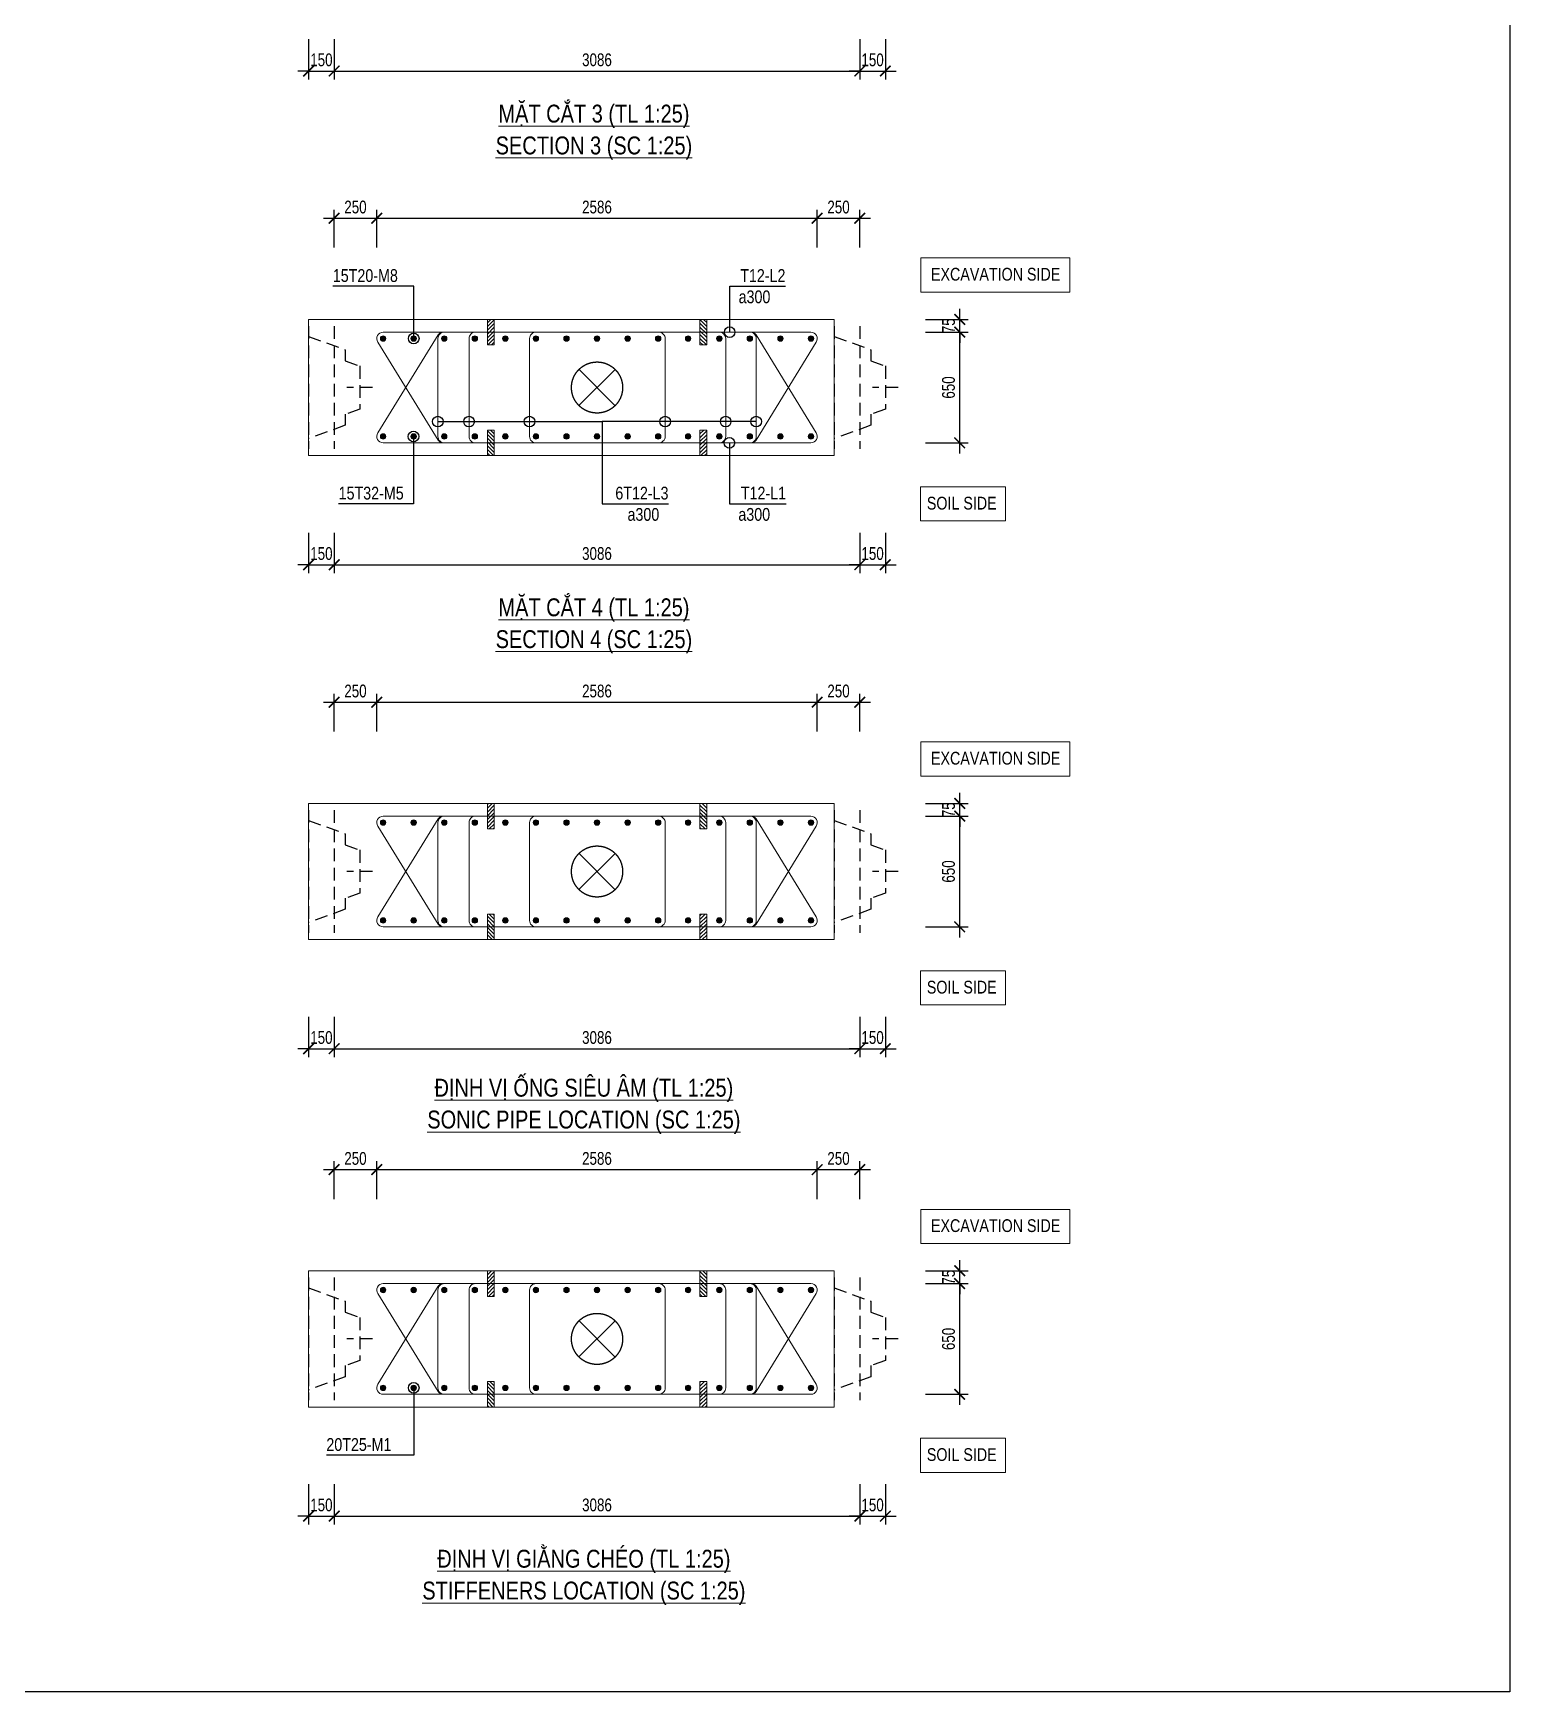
# Model space of a CAD drawing. Header units: millimetres. Extents: x 2746337 to 7547699, y -363432 to 15720.
# Drawn here: x 3215215 to 3249893, y -262419 to -223463 of the extents above; entities that cross this region are included whole.
import ezdxf
from ezdxf.enums import TextEntityAlignment as Align

# ---------------------------------------------------------------- set-up
doc = ezdxf.new("R2010")
doc.units = ezdxf.units.MM
doc.header["$LTSCALE"] = 1200
doc.header["$PDMODE"] = 3
doc.linetypes.add('CENTER', pattern=[2, 1.25, -0.25, 0.25, -0.25])
doc.linetypes.add('HIDDEN', pattern=[0.375, 0.25, -0.125])
for name, color, linetype, lineweight in [('5', 5, 'Continuous', 13), ('BOUND', 3, 'Continuous', 20), ('CWS', 8, 'HIDDEN', 9), ('ENOTE', 2, 'Continuous', 15), ('GRID', 74, 'CENTER', 15), ('K-THUOC', 1, 'Continuous', 18), ('LEADER', 8, 'Continuous', 9), ('MCT', 6, 'Continuous', 20), ('TEXTEN', 3, 'Continuous', 13), ('TEXTMA', 2, 'Continuous', 13), ('TEXTVN', 2, 'Continuous', 20), ('TIE', 4, 'Continuous', 13)]:
    doc.layers.add(name, color=color, linetype=linetype, lineweight=lineweight)
doc.layers.add('CDC.04.HIDDEN', color=8, linetype='HIDDEN')
doc.layers.add('MIE', color=5, linetype='HIDDEN')
doc.styles.add('DB_Arial', font='arial.ttf', dxfattribs={"width": 0.8})
doc.styles.add('SMTEXT', font='arial.ttf', dxfattribs={"width": 0.75})
doc.dimstyles.new('BSV25', dxfattribs={"dimtxt": 300, "dimasz": 250, "dimexe": 200, "dimexo": 0, "dimgap": 108, "dimtad": 1, "dimdec": 0, "dimlfac": 0.25, "dimdsep": 46, "dimtxsty": 'SMTEXT', "dimblk": 'ARCHTICK', "dimcen": 100, "dimdle": 250, "dimclrd": 256, "dimclre": 256, "dimclrt": 2, "dimadec": 0, "dimazin": 0, "dimtfac": 1, "dimtdec": 0, "dimtix": 1, "dimtmove": 2, "dimatfit": 3, "dimfxl": 800, "dimfxlon": 1, "dimtolj": 1, "dimtzin": 0, "dimarcsym": 0})

# ---------------------------------------------------------------- blocks, each defined once
blk = doc.blocks.new('_ArchTick')
at = {"color": 0, "linetype": 'ByBlock', "const_width": 0.15}
blk.add_lwpolyline([(-0.5, -0.5), (0.5, 0.5)], dxfattribs=at)
blk = doc.blocks.new('*D2204')
at = {"layer": 'Defpoints', "color": 0, "transparency": 16777216}
for p in [(3221684, -223602), (3222284, -223602), (3222284, -224352)]:
    blk.add_point(p, dxfattribs=at)
at = {"layer": 'K-THUOC', "lineweight": -2, "transparency": 16777216}
for p, q in [((3221684, -223602), (3221684, -224552)), ((3222284, -223602), (3222284, -224552)), ((3221684, -224352), (3221434, -224352)), ((3221684, -224352), (3222284, -224352)), ((3222284, -224352), (3222534, -224352))]:
    blk.add_line(p, q, dxfattribs=at)
at = {"layer": 'K-THUOC', "lineweight": -2, "transparency": 16777216, "xscale": 250, "yscale": 250, "zscale": 250}
blk.add_blockref('_ArchTick', (3221684, -224352), dxfattribs=at)
at = {"layer": 'K-THUOC', "lineweight": -2, "transparency": 16777216, "xscale": 250, "yscale": 250, "zscale": 250, "rotation": 180}
blk.add_blockref('_ArchTick', (3222284, -224352), dxfattribs=at)
at = {"layer": 'K-THUOC', "color": 2, "transparency": 16777216, "insert": (3221984, -224091), "char_height": 300, "attachment_point": 5, "style": 'SMTEXT'}
blk.add_mtext('\\A1;150', dxfattribs=at)
blk = doc.blocks.new('*D2205')
at = {"layer": 'Defpoints', "color": 0, "transparency": 16777216}
for p in [(3234628, -223602), (3235228, -223602), (3235228, -224352)]:
    blk.add_point(p, dxfattribs=at)
at = {"layer": 'K-THUOC', "lineweight": -2, "transparency": 16777216}
for p, q in [((3234628, -223602), (3234628, -224552)), ((3235228, -223602), (3235228, -224552)), ((3234628, -224352), (3234378, -224352)), ((3234628, -224352), (3235228, -224352)), ((3235228, -224352), (3235478, -224352))]:
    blk.add_line(p, q, dxfattribs=at)
at = {"layer": 'K-THUOC', "lineweight": -2, "transparency": 16777216, "xscale": 250, "yscale": 250, "zscale": 250}
blk.add_blockref('_ArchTick', (3234628, -224352), dxfattribs=at)
at = {"layer": 'K-THUOC', "lineweight": -2, "transparency": 16777216, "xscale": 250, "yscale": 250, "zscale": 250, "rotation": 180}
blk.add_blockref('_ArchTick', (3235228, -224352), dxfattribs=at)
at = {"layer": 'K-THUOC', "color": 2, "transparency": 16777216, "insert": (3234928, -224091), "char_height": 300, "attachment_point": 5, "style": 'SMTEXT'}
blk.add_mtext('\\A1;150', dxfattribs=at)
blk = doc.blocks.new('*D2208')
at = {"layer": 'Defpoints', "color": 0, "transparency": 16777216}
for p in [(3222284, -223602), (3234628, -223602), (3234628, -224352)]:
    blk.add_point(p, dxfattribs=at)
at = {"layer": 'K-THUOC', "lineweight": -2, "transparency": 16777216}
for p, q in [((3222284, -223602), (3222284, -224552)), ((3234628, -223602), (3234628, -224552)), ((3222034, -224352), (3234878, -224352))]:
    blk.add_line(p, q, dxfattribs=at)
at = {"layer": 'K-THUOC', "lineweight": -2, "transparency": 16777216, "xscale": 250, "yscale": 250, "zscale": 250, "rotation": 180}
blk.add_blockref('_ArchTick', (3222284, -224352), dxfattribs=at)
at = {"layer": 'K-THUOC', "lineweight": -2, "transparency": 16777216, "xscale": 250, "yscale": 250, "zscale": 250}
blk.add_blockref('_ArchTick', (3234628, -224352), dxfattribs=at)
at = {"layer": 'K-THUOC', "color": 2, "transparency": 16777216, "insert": (3228456, -224090), "char_height": 300, "attachment_point": 5, "style": 'SMTEXT'}
blk.add_mtext('\\A1;3086', dxfattribs=at)
blk = doc.blocks.new('cws800')
at = {"layer": 'CDC.04.HIDDEN'}
for p, q in [((-600, 1440), (-600, -1440)), ((0, 1440), (0, -1440))]:
    blk.add_line(p, q, dxfattribs=at)
for points in [[(0, 1200), (-860, 888), (-860, 627), (-1200, 507), (-1200, -507), (-860, -627), (-860, -888), (0, -1200)], [(-1500, 0), (-900, 0)]]:
    blk.add_lwpolyline(points, dxfattribs=at)
blk = doc.blocks.new('*D2210')
at = {"layer": 'Defpoints', "color": 0, "transparency": 16777216}
for p in [(3235866, -230485), (3236974, -230485), (3235866, -233085)]:
    blk.add_point(p, dxfattribs=at)
at = {"layer": 'K-THUOC', "lineweight": -2, "transparency": 16777216}
for p, q in [((3236174, -230485), (3237174, -230485)), ((3236974, -233335), (3236974, -230235)), ((3236174, -233085), (3237174, -233085))]:
    blk.add_line(p, q, dxfattribs=at)
at = {"layer": 'K-THUOC', "lineweight": -2, "transparency": 16777216, "xscale": 250, "yscale": 250, "zscale": 250}
for p, rotation in [((3236974, -230485), 90), ((3236974, -233085), 270)]:
    blk.add_blockref('_ArchTick', p, dxfattribs=dict(at, rotation=rotation))
at = {"layer": 'K-THUOC', "color": 2, "transparency": 16777216, "insert": (3236712, -231785), "char_height": 300, "attachment_point": 5, "rotation": 90, "style": 'SMTEXT'}
blk.add_mtext('\\A1;650', dxfattribs=at)
blk = doc.blocks.new('*D2211')
at = {"layer": 'Defpoints', "color": 0, "transparency": 16777216}
for p in [(3235866, -230185), (3236974, -230185), (3235866, -230485)]:
    blk.add_point(p, dxfattribs=at)
at = {"layer": 'K-THUOC', "lineweight": -2, "transparency": 16777216}
for p, q in [((3236174, -230185), (3237174, -230185)), ((3236974, -230185), (3236974, -229935)), ((3236974, -230485), (3236974, -230185)), ((3236174, -230485), (3237174, -230485)), ((3236974, -230485), (3236974, -230735))]:
    blk.add_line(p, q, dxfattribs=at)
at = {"layer": 'K-THUOC', "lineweight": -2, "transparency": 16777216, "xscale": 250, "yscale": 250, "zscale": 250}
for p, rotation in [((3236974, -230185), 270), ((3236974, -230485), 90)]:
    blk.add_blockref('_ArchTick', p, dxfattribs=dict(at, rotation=rotation))
at = {"layer": 'K-THUOC', "color": 2, "transparency": 16777216, "insert": (3236713, -230335), "char_height": 300, "attachment_point": 5, "rotation": 90, "style": 'SMTEXT'}
blk.add_mtext('\\A1;75', dxfattribs=at)
blk = doc.blocks.new('*D2212')
at = {"layer": 'Defpoints', "color": 0, "transparency": 16777216}
for p in [(3221684, -235197), (3222284, -235197), (3222284, -235947)]:
    blk.add_point(p, dxfattribs=at)
at = {"layer": 'K-THUOC', "lineweight": -2, "transparency": 16777216}
for p, q in [((3221684, -235197), (3221684, -236147)), ((3222284, -235197), (3222284, -236147)), ((3221684, -235947), (3221434, -235947)), ((3221684, -235947), (3222284, -235947)), ((3222284, -235947), (3222534, -235947))]:
    blk.add_line(p, q, dxfattribs=at)
at = {"layer": 'K-THUOC', "lineweight": -2, "transparency": 16777216, "xscale": 250, "yscale": 250, "zscale": 250}
blk.add_blockref('_ArchTick', (3221684, -235947), dxfattribs=at)
at = {"layer": 'K-THUOC', "lineweight": -2, "transparency": 16777216, "xscale": 250, "yscale": 250, "zscale": 250, "rotation": 180}
blk.add_blockref('_ArchTick', (3222284, -235947), dxfattribs=at)
at = {"layer": 'K-THUOC', "color": 2, "transparency": 16777216, "insert": (3221984, -235686), "char_height": 300, "attachment_point": 5, "style": 'SMTEXT'}
blk.add_mtext('\\A1;150', dxfattribs=at)
blk = doc.blocks.new('*D2213')
at = {"layer": 'Defpoints', "color": 0, "transparency": 16777216}
for p in [(3234628, -235197), (3235228, -235197), (3235228, -235947)]:
    blk.add_point(p, dxfattribs=at)
at = {"layer": 'K-THUOC', "lineweight": -2, "transparency": 16777216}
for p, q in [((3234628, -235197), (3234628, -236147)), ((3235228, -235197), (3235228, -236147)), ((3234628, -235947), (3234378, -235947)), ((3234628, -235947), (3235228, -235947)), ((3235228, -235947), (3235478, -235947))]:
    blk.add_line(p, q, dxfattribs=at)
at = {"layer": 'K-THUOC', "lineweight": -2, "transparency": 16777216, "xscale": 250, "yscale": 250, "zscale": 250}
blk.add_blockref('_ArchTick', (3234628, -235947), dxfattribs=at)
at = {"layer": 'K-THUOC', "lineweight": -2, "transparency": 16777216, "xscale": 250, "yscale": 250, "zscale": 250, "rotation": 180}
blk.add_blockref('_ArchTick', (3235228, -235947), dxfattribs=at)
at = {"layer": 'K-THUOC', "color": 2, "transparency": 16777216, "insert": (3234928, -235686), "char_height": 300, "attachment_point": 5, "style": 'SMTEXT'}
blk.add_mtext('\\A1;150', dxfattribs=at)
blk = doc.blocks.new('*D2214')
at = {"layer": 'Defpoints', "color": 0, "transparency": 16777216}
for p in [(3223284, -227809), (3222284, -228500), (3223284, -228500)]:
    blk.add_point(p, dxfattribs=at)
at = {"layer": 'K-THUOC', "lineweight": -2, "transparency": 16777216}
for p, q in [((3222034, -227809), (3223534, -227809)), ((3222284, -228500), (3222284, -227609)), ((3223284, -228500), (3223284, -227609))]:
    blk.add_line(p, q, dxfattribs=at)
at = {"layer": 'K-THUOC', "lineweight": -2, "transparency": 16777216, "xscale": 250, "yscale": 250, "zscale": 250, "rotation": 180}
blk.add_blockref('_ArchTick', (3222284, -227809), dxfattribs=at)
at = {"layer": 'K-THUOC', "lineweight": -2, "transparency": 16777216, "xscale": 250, "yscale": 250, "zscale": 250}
blk.add_blockref('_ArchTick', (3223284, -227809), dxfattribs=at)
at = {"layer": 'K-THUOC', "color": 2, "transparency": 16777216, "insert": (3222784, -227548), "char_height": 300, "attachment_point": 5, "style": 'SMTEXT'}
blk.add_mtext('\\A1;250', dxfattribs=at)
blk = doc.blocks.new('*D2215')
at = {"layer": 'Defpoints', "color": 0, "transparency": 16777216}
for p in [(3233627, -227809), (3223284, -228500), (3233627, -228500)]:
    blk.add_point(p, dxfattribs=at)
at = {"layer": 'K-THUOC', "lineweight": -2, "transparency": 16777216}
for p, q in [((3223034, -227809), (3233877, -227809)), ((3223284, -228500), (3223284, -227609)), ((3233627, -228500), (3233627, -227609))]:
    blk.add_line(p, q, dxfattribs=at)
at = {"layer": 'K-THUOC', "lineweight": -2, "transparency": 16777216, "xscale": 250, "yscale": 250, "zscale": 250, "rotation": 180}
blk.add_blockref('_ArchTick', (3223284, -227809), dxfattribs=at)
at = {"layer": 'K-THUOC', "lineweight": -2, "transparency": 16777216, "xscale": 250, "yscale": 250, "zscale": 250}
blk.add_blockref('_ArchTick', (3233627, -227809), dxfattribs=at)
at = {"layer": 'K-THUOC', "color": 2, "transparency": 16777216, "insert": (3228456, -227548), "char_height": 300, "attachment_point": 5, "style": 'SMTEXT'}
blk.add_mtext('\\A1;2586', dxfattribs=at)
blk = doc.blocks.new('*D2216')
at = {"layer": 'Defpoints', "color": 0, "transparency": 16777216}
for p in [(3222284, -235197), (3234628, -235197), (3234628, -235947)]:
    blk.add_point(p, dxfattribs=at)
at = {"layer": 'K-THUOC', "lineweight": -2, "transparency": 16777216}
for p, q in [((3222284, -235197), (3222284, -236147)), ((3234628, -235197), (3234628, -236147)), ((3222034, -235947), (3234878, -235947))]:
    blk.add_line(p, q, dxfattribs=at)
at = {"layer": 'K-THUOC', "lineweight": -2, "transparency": 16777216, "xscale": 250, "yscale": 250, "zscale": 250, "rotation": 180}
blk.add_blockref('_ArchTick', (3222284, -235947), dxfattribs=at)
at = {"layer": 'K-THUOC', "lineweight": -2, "transparency": 16777216, "xscale": 250, "yscale": 250, "zscale": 250}
blk.add_blockref('_ArchTick', (3234628, -235947), dxfattribs=at)
at = {"layer": 'K-THUOC', "color": 2, "transparency": 16777216, "insert": (3228456, -235686), "char_height": 300, "attachment_point": 5, "style": 'SMTEXT'}
blk.add_mtext('\\A1;3086', dxfattribs=at)
blk = doc.blocks.new('*D2217')
at = {"layer": 'Defpoints', "color": 0, "transparency": 16777216}
for p in [(3234628, -227809), (3233627, -228500), (3234628, -228500)]:
    blk.add_point(p, dxfattribs=at)
at = {"layer": 'K-THUOC', "lineweight": -2, "transparency": 16777216}
for p, q in [((3233377, -227809), (3234878, -227809)), ((3233627, -228500), (3233627, -227609)), ((3234628, -228500), (3234628, -227609))]:
    blk.add_line(p, q, dxfattribs=at)
at = {"layer": 'K-THUOC', "lineweight": -2, "transparency": 16777216, "xscale": 250, "yscale": 250, "zscale": 250, "rotation": 180}
blk.add_blockref('_ArchTick', (3233627, -227809), dxfattribs=at)
at = {"layer": 'K-THUOC', "lineweight": -2, "transparency": 16777216, "xscale": 250, "yscale": 250, "zscale": 250}
blk.add_blockref('_ArchTick', (3234628, -227809), dxfattribs=at)
at = {"layer": 'K-THUOC', "color": 2, "transparency": 16777216, "insert": (3234128, -227548), "char_height": 300, "attachment_point": 5, "style": 'SMTEXT'}
blk.add_mtext('\\A1;250', dxfattribs=at)
blk = doc.blocks.new('mct1')
at = {"lineweight": 9}
h = blk.add_hatch(color=256, dxfattribs=at)
h.dxf.hatch_style = 1
h.paths.add_polyline_path([(-16, 0, 1), (16, 0, 1)])
blk.add_circle((0, 0), 16, dxfattribs=at)
blk = doc.blocks.new('tremie')
at = {"layer": 'MIE', "color": 74, "ltscale": 1000}
for p, q in [((424, -424), (-424, 424)), ((424, 424), (-424, -424))]:
    blk.add_line(p, q, dxfattribs=at)
at = {"layer": 'MIE', "ltscale": 500}
blk.add_circle((0, 0), 600, dxfattribs=at)
blk = doc.blocks.new('sp')
at = {"layer": '5', "lineweight": 20}
h = blk.add_hatch(dxfattribs=at)
h.set_pattern_fill('ANSI31', color=256, scale=500)
h.set_pattern_definition([(45, (0, 0), (-44.194, 44.194), [])])
h.paths.add_polyline_path([(80, 300), (-80, 300), (-80, -300), (80, -300)])
blk.add_lwpolyline([(-80, -300), (80, -300), (80, 300), (-80, 300)], close=True, dxfattribs=at)
blk = doc.blocks.new('*D2218')
at = {"layer": 'Defpoints', "color": 0, "transparency": 16777216}
for p in [(3235866, -241852), (3236974, -241852), (3235866, -244452)]:
    blk.add_point(p, dxfattribs=at)
at = {"layer": 'K-THUOC', "lineweight": -2, "transparency": 16777216}
for p, q in [((3236174, -241852), (3237174, -241852)), ((3236974, -244702), (3236974, -241602)), ((3236174, -244452), (3237174, -244452))]:
    blk.add_line(p, q, dxfattribs=at)
at = {"layer": 'K-THUOC', "lineweight": -2, "transparency": 16777216, "xscale": 250, "yscale": 250, "zscale": 250}
for p, rotation in [((3236974, -241852), 90), ((3236974, -244452), 270)]:
    blk.add_blockref('_ArchTick', p, dxfattribs=dict(at, rotation=rotation))
at = {"layer": 'K-THUOC', "color": 2, "transparency": 16777216, "insert": (3236712, -243152), "char_height": 300, "attachment_point": 5, "rotation": 90, "style": 'SMTEXT'}
blk.add_mtext('\\A1;650', dxfattribs=at)
blk = doc.blocks.new('*D2219')
at = {"layer": 'Defpoints', "color": 0, "transparency": 16777216}
for p in [(3235866, -241552), (3235866, -241852), (3236974, -241552)]:
    blk.add_point(p, dxfattribs=at)
at = {"layer": 'K-THUOC', "lineweight": -2, "transparency": 16777216}
for p, q in [((3236974, -241552), (3236974, -241302)), ((3236174, -241552), (3237174, -241552)), ((3236174, -241852), (3237174, -241852)), ((3236974, -241852), (3236974, -241552)), ((3236974, -241852), (3236974, -242102))]:
    blk.add_line(p, q, dxfattribs=at)
at = {"layer": 'K-THUOC', "lineweight": -2, "transparency": 16777216, "xscale": 250, "yscale": 250, "zscale": 250}
for p, rotation in [((3236974, -241552), 270), ((3236974, -241852), 90)]:
    blk.add_blockref('_ArchTick', p, dxfattribs=dict(at, rotation=rotation))
at = {"layer": 'K-THUOC', "color": 2, "transparency": 16777216, "insert": (3236713, -241702), "char_height": 300, "attachment_point": 5, "rotation": 90, "style": 'SMTEXT'}
blk.add_mtext('\\A1;75', dxfattribs=at)
blk = doc.blocks.new('*D2220')
at = {"layer": 'Defpoints', "color": 0, "transparency": 16777216}
for p in [(3221684, -246564), (3222284, -246564), (3222284, -247314)]:
    blk.add_point(p, dxfattribs=at)
at = {"layer": 'K-THUOC', "lineweight": -2, "transparency": 16777216}
for p, q in [((3221684, -246564), (3221684, -247514)), ((3222284, -246564), (3222284, -247514)), ((3221684, -247314), (3221434, -247314)), ((3221684, -247314), (3222284, -247314)), ((3222284, -247314), (3222534, -247314))]:
    blk.add_line(p, q, dxfattribs=at)
at = {"layer": 'K-THUOC', "lineweight": -2, "transparency": 16777216, "xscale": 250, "yscale": 250, "zscale": 250}
blk.add_blockref('_ArchTick', (3221684, -247314), dxfattribs=at)
at = {"layer": 'K-THUOC', "lineweight": -2, "transparency": 16777216, "xscale": 250, "yscale": 250, "zscale": 250, "rotation": 180}
blk.add_blockref('_ArchTick', (3222284, -247314), dxfattribs=at)
at = {"layer": 'K-THUOC', "color": 2, "transparency": 16777216, "insert": (3221984, -247053), "char_height": 300, "attachment_point": 5, "style": 'SMTEXT'}
blk.add_mtext('\\A1;150', dxfattribs=at)
blk = doc.blocks.new('*D2221')
at = {"layer": 'Defpoints', "color": 0, "transparency": 16777216}
for p in [(3234628, -246564), (3235228, -246564), (3235228, -247314)]:
    blk.add_point(p, dxfattribs=at)
at = {"layer": 'K-THUOC', "lineweight": -2, "transparency": 16777216}
for p, q in [((3234628, -246564), (3234628, -247514)), ((3235228, -246564), (3235228, -247514)), ((3234628, -247314), (3234378, -247314)), ((3234628, -247314), (3235228, -247314)), ((3235228, -247314), (3235478, -247314))]:
    blk.add_line(p, q, dxfattribs=at)
at = {"layer": 'K-THUOC', "lineweight": -2, "transparency": 16777216, "xscale": 250, "yscale": 250, "zscale": 250}
blk.add_blockref('_ArchTick', (3234628, -247314), dxfattribs=at)
at = {"layer": 'K-THUOC', "lineweight": -2, "transparency": 16777216, "xscale": 250, "yscale": 250, "zscale": 250, "rotation": 180}
blk.add_blockref('_ArchTick', (3235228, -247314), dxfattribs=at)
at = {"layer": 'K-THUOC', "color": 2, "transparency": 16777216, "insert": (3234928, -247053), "char_height": 300, "attachment_point": 5, "style": 'SMTEXT'}
blk.add_mtext('\\A1;150', dxfattribs=at)
blk = doc.blocks.new('*D2222')
at = {"layer": 'Defpoints', "color": 0, "transparency": 16777216}
for p in [(3223284, -239176), (3222284, -239867), (3223284, -239867)]:
    blk.add_point(p, dxfattribs=at)
at = {"layer": 'K-THUOC', "lineweight": -2, "transparency": 16777216}
for p, q in [((3222034, -239176), (3223534, -239176)), ((3222284, -239867), (3222284, -238976)), ((3223284, -239867), (3223284, -238976))]:
    blk.add_line(p, q, dxfattribs=at)
at = {"layer": 'K-THUOC', "lineweight": -2, "transparency": 16777216, "xscale": 250, "yscale": 250, "zscale": 250, "rotation": 180}
blk.add_blockref('_ArchTick', (3222284, -239176), dxfattribs=at)
at = {"layer": 'K-THUOC', "lineweight": -2, "transparency": 16777216, "xscale": 250, "yscale": 250, "zscale": 250}
blk.add_blockref('_ArchTick', (3223284, -239176), dxfattribs=at)
at = {"layer": 'K-THUOC', "color": 2, "transparency": 16777216, "insert": (3222784, -238915), "char_height": 300, "attachment_point": 5, "style": 'SMTEXT'}
blk.add_mtext('\\A1;250', dxfattribs=at)
blk = doc.blocks.new('*D2223')
at = {"layer": 'Defpoints', "color": 0, "transparency": 16777216}
for p in [(3233627, -239176), (3223284, -239867), (3233627, -239867)]:
    blk.add_point(p, dxfattribs=at)
at = {"layer": 'K-THUOC', "lineweight": -2, "transparency": 16777216}
for p, q in [((3223034, -239176), (3233877, -239176)), ((3223284, -239867), (3223284, -238976)), ((3233627, -239867), (3233627, -238976))]:
    blk.add_line(p, q, dxfattribs=at)
at = {"layer": 'K-THUOC', "lineweight": -2, "transparency": 16777216, "xscale": 250, "yscale": 250, "zscale": 250, "rotation": 180}
blk.add_blockref('_ArchTick', (3223284, -239176), dxfattribs=at)
at = {"layer": 'K-THUOC', "lineweight": -2, "transparency": 16777216, "xscale": 250, "yscale": 250, "zscale": 250}
blk.add_blockref('_ArchTick', (3233627, -239176), dxfattribs=at)
at = {"layer": 'K-THUOC', "color": 2, "transparency": 16777216, "insert": (3228456, -238915), "char_height": 300, "attachment_point": 5, "style": 'SMTEXT'}
blk.add_mtext('\\A1;2586', dxfattribs=at)
blk = doc.blocks.new('*D2224')
at = {"layer": 'Defpoints', "color": 0, "transparency": 16777216}
for p in [(3222284, -246564), (3234628, -246564), (3234628, -247314)]:
    blk.add_point(p, dxfattribs=at)
at = {"layer": 'K-THUOC', "lineweight": -2, "transparency": 16777216}
for p, q in [((3222284, -246564), (3222284, -247514)), ((3234628, -246564), (3234628, -247514)), ((3222034, -247314), (3234878, -247314))]:
    blk.add_line(p, q, dxfattribs=at)
at = {"layer": 'K-THUOC', "lineweight": -2, "transparency": 16777216, "xscale": 250, "yscale": 250, "zscale": 250, "rotation": 180}
blk.add_blockref('_ArchTick', (3222284, -247314), dxfattribs=at)
at = {"layer": 'K-THUOC', "lineweight": -2, "transparency": 16777216, "xscale": 250, "yscale": 250, "zscale": 250}
blk.add_blockref('_ArchTick', (3234628, -247314), dxfattribs=at)
at = {"layer": 'K-THUOC', "color": 2, "transparency": 16777216, "insert": (3228456, -247053), "char_height": 300, "attachment_point": 5, "style": 'SMTEXT'}
blk.add_mtext('\\A1;3086', dxfattribs=at)
blk = doc.blocks.new('*D2225')
at = {"layer": 'Defpoints', "color": 0, "transparency": 16777216}
for p in [(3234628, -239176), (3233627, -239867), (3234628, -239867)]:
    blk.add_point(p, dxfattribs=at)
at = {"layer": 'K-THUOC', "lineweight": -2, "transparency": 16777216}
for p, q in [((3233377, -239176), (3234878, -239176)), ((3233627, -239867), (3233627, -238976)), ((3234628, -239867), (3234628, -238976))]:
    blk.add_line(p, q, dxfattribs=at)
at = {"layer": 'K-THUOC', "lineweight": -2, "transparency": 16777216, "xscale": 250, "yscale": 250, "zscale": 250, "rotation": 180}
blk.add_blockref('_ArchTick', (3233627, -239176), dxfattribs=at)
at = {"layer": 'K-THUOC', "lineweight": -2, "transparency": 16777216, "xscale": 250, "yscale": 250, "zscale": 250}
blk.add_blockref('_ArchTick', (3234628, -239176), dxfattribs=at)
at = {"layer": 'K-THUOC', "color": 2, "transparency": 16777216, "insert": (3234128, -238915), "char_height": 300, "attachment_point": 5, "style": 'SMTEXT'}
blk.add_mtext('\\A1;250', dxfattribs=at)
blk = doc.blocks.new('*D2226')
at = {"layer": 'Defpoints', "color": 0, "transparency": 16777216}
for p in [(3235866, -252831), (3236974, -252831), (3235866, -255431)]:
    blk.add_point(p, dxfattribs=at)
at = {"layer": 'K-THUOC', "lineweight": -2, "transparency": 16777216}
for p, q in [((3236974, -255681), (3236974, -252581)), ((3236174, -252831), (3237174, -252831)), ((3236174, -255431), (3237174, -255431))]:
    blk.add_line(p, q, dxfattribs=at)
at = {"layer": 'K-THUOC', "lineweight": -2, "transparency": 16777216, "xscale": 250, "yscale": 250, "zscale": 250}
for p, rotation in [((3236974, -252831), 90), ((3236974, -255431), 270)]:
    blk.add_blockref('_ArchTick', p, dxfattribs=dict(at, rotation=rotation))
at = {"layer": 'K-THUOC', "color": 2, "transparency": 16777216, "insert": (3236712, -254131), "char_height": 300, "attachment_point": 5, "rotation": 90, "style": 'SMTEXT'}
blk.add_mtext('\\A1;650', dxfattribs=at)
blk = doc.blocks.new('*D2227')
at = {"layer": 'Defpoints', "color": 0, "transparency": 16777216}
for p in [(3235866, -252531), (3236974, -252531), (3235866, -252831)]:
    blk.add_point(p, dxfattribs=at)
at = {"layer": 'K-THUOC', "lineweight": -2, "transparency": 16777216}
for p, q in [((3236974, -252531), (3236974, -252281)), ((3236174, -252531), (3237174, -252531)), ((3236974, -252831), (3236974, -252531)), ((3236174, -252831), (3237174, -252831)), ((3236974, -252831), (3236974, -253081))]:
    blk.add_line(p, q, dxfattribs=at)
at = {"layer": 'K-THUOC', "lineweight": -2, "transparency": 16777216, "xscale": 250, "yscale": 250, "zscale": 250}
for p, rotation in [((3236974, -252531), 270), ((3236974, -252831), 90)]:
    blk.add_blockref('_ArchTick', p, dxfattribs=dict(at, rotation=rotation))
at = {"layer": 'K-THUOC', "color": 2, "transparency": 16777216, "insert": (3236713, -252681), "char_height": 300, "attachment_point": 5, "rotation": 90, "style": 'SMTEXT'}
blk.add_mtext('\\A1;75', dxfattribs=at)
blk = doc.blocks.new('*D2228')
at = {"layer": 'Defpoints', "color": 0, "transparency": 16777216}
for p in [(3221684, -257542), (3222284, -257542), (3222284, -258292)]:
    blk.add_point(p, dxfattribs=at)
at = {"layer": 'K-THUOC', "lineweight": -2, "transparency": 16777216}
for p, q in [((3221684, -257542), (3221684, -258492)), ((3222284, -257542), (3222284, -258492)), ((3221684, -258292), (3221434, -258292)), ((3221684, -258292), (3222284, -258292)), ((3222284, -258292), (3222534, -258292))]:
    blk.add_line(p, q, dxfattribs=at)
at = {"layer": 'K-THUOC', "lineweight": -2, "transparency": 16777216, "xscale": 250, "yscale": 250, "zscale": 250}
blk.add_blockref('_ArchTick', (3221684, -258292), dxfattribs=at)
at = {"layer": 'K-THUOC', "lineweight": -2, "transparency": 16777216, "xscale": 250, "yscale": 250, "zscale": 250, "rotation": 180}
blk.add_blockref('_ArchTick', (3222284, -258292), dxfattribs=at)
at = {"layer": 'K-THUOC', "color": 2, "transparency": 16777216, "insert": (3221984, -258031), "char_height": 300, "attachment_point": 5, "style": 'SMTEXT'}
blk.add_mtext('\\A1;150', dxfattribs=at)
blk = doc.blocks.new('*D2229')
at = {"layer": 'Defpoints', "color": 0, "transparency": 16777216}
for p in [(3234628, -257542), (3235228, -257542), (3235228, -258292)]:
    blk.add_point(p, dxfattribs=at)
at = {"layer": 'K-THUOC', "lineweight": -2, "transparency": 16777216}
for p, q in [((3234628, -257542), (3234628, -258492)), ((3235228, -257542), (3235228, -258492)), ((3234628, -258292), (3234378, -258292)), ((3234628, -258292), (3235228, -258292)), ((3235228, -258292), (3235478, -258292))]:
    blk.add_line(p, q, dxfattribs=at)
at = {"layer": 'K-THUOC', "lineweight": -2, "transparency": 16777216, "xscale": 250, "yscale": 250, "zscale": 250}
blk.add_blockref('_ArchTick', (3234628, -258292), dxfattribs=at)
at = {"layer": 'K-THUOC', "lineweight": -2, "transparency": 16777216, "xscale": 250, "yscale": 250, "zscale": 250, "rotation": 180}
blk.add_blockref('_ArchTick', (3235228, -258292), dxfattribs=at)
at = {"layer": 'K-THUOC', "color": 2, "transparency": 16777216, "insert": (3234928, -258031), "char_height": 300, "attachment_point": 5, "style": 'SMTEXT'}
blk.add_mtext('\\A1;150', dxfattribs=at)
blk = doc.blocks.new('*D2230')
at = {"layer": 'Defpoints', "color": 0, "transparency": 16777216}
for p in [(3223284, -250154), (3222284, -250845), (3223284, -250845)]:
    blk.add_point(p, dxfattribs=at)
at = {"layer": 'K-THUOC', "lineweight": -2, "transparency": 16777216}
for p, q in [((3222284, -250845), (3222284, -249954)), ((3223284, -250845), (3223284, -249954)), ((3222034, -250154), (3223534, -250154))]:
    blk.add_line(p, q, dxfattribs=at)
at = {"layer": 'K-THUOC', "lineweight": -2, "transparency": 16777216, "xscale": 250, "yscale": 250, "zscale": 250, "rotation": 180}
blk.add_blockref('_ArchTick', (3222284, -250154), dxfattribs=at)
at = {"layer": 'K-THUOC', "lineweight": -2, "transparency": 16777216, "xscale": 250, "yscale": 250, "zscale": 250}
blk.add_blockref('_ArchTick', (3223284, -250154), dxfattribs=at)
at = {"layer": 'K-THUOC', "color": 2, "transparency": 16777216, "insert": (3222784, -249893), "char_height": 300, "attachment_point": 5, "style": 'SMTEXT'}
blk.add_mtext('\\A1;250', dxfattribs=at)
blk = doc.blocks.new('*D2231')
at = {"layer": 'Defpoints', "color": 0, "transparency": 16777216}
for p in [(3233627, -250154), (3223284, -250845), (3233627, -250845)]:
    blk.add_point(p, dxfattribs=at)
at = {"layer": 'K-THUOC', "lineweight": -2, "transparency": 16777216}
for p, q in [((3223284, -250845), (3223284, -249954)), ((3233627, -250845), (3233627, -249954)), ((3223034, -250154), (3233877, -250154))]:
    blk.add_line(p, q, dxfattribs=at)
at = {"layer": 'K-THUOC', "lineweight": -2, "transparency": 16777216, "xscale": 250, "yscale": 250, "zscale": 250, "rotation": 180}
blk.add_blockref('_ArchTick', (3223284, -250154), dxfattribs=at)
at = {"layer": 'K-THUOC', "lineweight": -2, "transparency": 16777216, "xscale": 250, "yscale": 250, "zscale": 250}
blk.add_blockref('_ArchTick', (3233627, -250154), dxfattribs=at)
at = {"layer": 'K-THUOC', "color": 2, "transparency": 16777216, "insert": (3228456, -249893), "char_height": 300, "attachment_point": 5, "style": 'SMTEXT'}
blk.add_mtext('\\A1;2586', dxfattribs=at)
blk = doc.blocks.new('*D2232')
at = {"layer": 'Defpoints', "color": 0, "transparency": 16777216}
for p in [(3222284, -257542), (3234628, -257542), (3234628, -258292)]:
    blk.add_point(p, dxfattribs=at)
at = {"layer": 'K-THUOC', "lineweight": -2, "transparency": 16777216}
for p, q in [((3222284, -257542), (3222284, -258492)), ((3234628, -257542), (3234628, -258492)), ((3222034, -258292), (3234878, -258292))]:
    blk.add_line(p, q, dxfattribs=at)
at = {"layer": 'K-THUOC', "lineweight": -2, "transparency": 16777216, "xscale": 250, "yscale": 250, "zscale": 250, "rotation": 180}
blk.add_blockref('_ArchTick', (3222284, -258292), dxfattribs=at)
at = {"layer": 'K-THUOC', "lineweight": -2, "transparency": 16777216, "xscale": 250, "yscale": 250, "zscale": 250}
blk.add_blockref('_ArchTick', (3234628, -258292), dxfattribs=at)
at = {"layer": 'K-THUOC', "color": 2, "transparency": 16777216, "insert": (3228456, -258031), "char_height": 300, "attachment_point": 5, "style": 'SMTEXT'}
blk.add_mtext('\\A1;3086', dxfattribs=at)
blk = doc.blocks.new('*D2233')
at = {"layer": 'Defpoints', "color": 0, "transparency": 16777216}
for p in [(3234628, -250154), (3233627, -250845), (3234628, -250845)]:
    blk.add_point(p, dxfattribs=at)
at = {"layer": 'K-THUOC', "lineweight": -2, "transparency": 16777216}
for p, q in [((3233627, -250845), (3233627, -249954)), ((3234628, -250845), (3234628, -249954)), ((3233377, -250154), (3234878, -250154))]:
    blk.add_line(p, q, dxfattribs=at)
at = {"layer": 'K-THUOC', "lineweight": -2, "transparency": 16777216, "xscale": 250, "yscale": 250, "zscale": 250, "rotation": 180}
blk.add_blockref('_ArchTick', (3233627, -250154), dxfattribs=at)
at = {"layer": 'K-THUOC', "lineweight": -2, "transparency": 16777216, "xscale": 250, "yscale": 250, "zscale": 250}
blk.add_blockref('_ArchTick', (3234628, -250154), dxfattribs=at)
at = {"layer": 'K-THUOC', "color": 2, "transparency": 16777216, "insert": (3234128, -249893), "char_height": 300, "attachment_point": 5, "style": 'SMTEXT'}
blk.add_mtext('\\A1;250', dxfattribs=at)

msp = doc.modelspace()

# ---------------------------------------------------------------- linework, layer by layer
msp.add_lwpolyline([(3156375.6, -185266.4), (3249892.9, -185266.4), (3249892.9, -262418.8), (3156375.6, -262418.8)], close=True)
at = {"layer": 'BOUND'}
for points in [[(3221684.3, -233385.2), (3234028.3, -233385.2), (3234028.3, -230185.2), (3221684.3, -230185.2)], [(3221684.3, -244752.5), (3234028.3, -244752.5), (3234028.3, -241552.5), (3221684.3, -241552.5)], [(3221684.3, -255730.5), (3234028.3, -255730.5), (3234028.3, -252530.5), (3221684.3, -252530.5)]]:
    msp.add_lwpolyline(points, close=True, dxfattribs=at)
at = {"layer": 'ENOTE'}
for points in [[(3236060.3, -228742.7), (3239560.3, -228742.7), (3239560.3, -229542.7), (3236060.3, -229542.7)], [(3236049.7, -234119.3), (3238049.7, -234119.3), (3238049.7, -234919.3), (3236049.7, -234919.3)], [(3236060.3, -240109.9), (3239560.3, -240109.9), (3239560.3, -240909.9), (3236060.3, -240909.9)], [(3236049.7, -245486.5), (3238049.7, -245486.5), (3238049.7, -246286.5), (3236049.7, -246286.5)], [(3236060.3, -251088), (3239560.3, -251088), (3239560.3, -251888), (3236060.3, -251888)], [(3236049.7, -256464.5), (3238049.7, -256464.5), (3238049.7, -257264.5), (3236049.7, -257264.5)]]:
    msp.add_lwpolyline(points, close=True, dxfattribs=at)
at = {"layer": 'TIE', "lineweight": 20}
for points in [[(3224846, -230485.2, 0.244599), (3224723.2, -230549.2), (3223311.4, -232849.2, 0.6069433), (3223434.3, -233085.2), (3233480.8, -233085.2, 0.6069433), (3233603.7, -232849.2), (3232191.9, -230549.2, 0.244599), (3232069, -230485.2), (3228890.5, -230485.2)], [(3228890.5, -233085.2), (3232069, -233085.2, 0.244599), (3232191.9, -233021.3), (3233603.7, -230721.3, 0.6069433), (3233480.8, -230485.2), (3223434.3, -230485.2, 0.6069433), (3223311.4, -230721.3), (3224723.2, -233021.3, 0.244599), (3224846, -233085.2)], [(3224846, -241852.5, 0.244599), (3224723.2, -241916.4), (3223311.4, -244216.4, 0.6069433), (3223434.3, -244452.5), (3233480.8, -244452.5, 0.6069433), (3233603.7, -244216.4), (3232191.9, -241916.4, 0.244599), (3232069, -241852.5), (3228890.5, -241852.5)], [(3228890.5, -244452.5), (3232069, -244452.5, 0.244599), (3232191.9, -244388.6), (3233603.7, -242088.6, 0.6069433), (3233480.8, -241852.5), (3223434.3, -241852.5, 0.6069433), (3223311.4, -242088.6), (3224723.2, -244388.6, 0.244599), (3224846, -244452.5)], [(3224846, -252830.5, 0.244599), (3224723.2, -252894.4), (3223311.4, -255194.4, 0.6069433), (3223434.3, -255430.5), (3233480.8, -255430.5, 0.6069433), (3233603.7, -255194.4), (3232191.9, -252894.4, 0.244599), (3232069, -252830.5), (3228890.5, -252830.5)], [(3228890.5, -255430.5), (3232069, -255430.5, 0.244599), (3232191.9, -255366.6), (3233603.7, -253066.6, 0.6069433), (3233480.8, -252830.5), (3223434.3, -252830.5, 0.6069433), (3223311.4, -253066.6), (3224723.2, -255366.6, 0.244599), (3224846, -255430.5)]]:
    msp.add_lwpolyline(points, format="xyb", dxfattribs=at)
at = {"layer": 'TIE'}
for points in [[(3224869.5, -233085.2, -0.4142136), (3224719.5, -232935.2), (3224719.5, -230635.2, -0.4142136), (3224869.5, -230485.2)], [(3225601.4, -233085.2, -0.4142136), (3225451.4, -232935.2), (3225451.4, -230635.2, -0.4142136), (3225601.4, -230485.2)], [(3227022.3, -233085.2, -0.4142136), (3226872.3, -232935.2), (3226872.3, -230635.2, -0.4142136), (3227022.3, -230485.2)], [(3229907.1, -233085.2, 0.4142136), (3230057.1, -232935.2), (3230057.1, -230635.2, 0.4142136), (3229907.1, -230485.2)], [(3231328, -233085.2, 0.4142136), (3231478, -232935.2), (3231478, -230635.2, 0.4142136), (3231328, -230485.2)], [(3232045.6, -233085.2, 0.4142136), (3232195.6, -232935.2), (3232195.6, -230635.2, 0.4142136), (3232045.6, -230485.2)], [(3224869.5, -244452.5, -0.4142136), (3224719.5, -244302.5), (3224719.5, -242002.5, -0.4142136), (3224869.5, -241852.5)], [(3225601.4, -244452.5, -0.4142136), (3225451.4, -244302.5), (3225451.4, -242002.5, -0.4142136), (3225601.4, -241852.5)], [(3227022.3, -244452.5, -0.4142136), (3226872.3, -244302.5), (3226872.3, -242002.5, -0.4142136), (3227022.3, -241852.5)], [(3229907.1, -244452.5, 0.4142136), (3230057.1, -244302.5), (3230057.1, -242002.5, 0.4142136), (3229907.1, -241852.5)], [(3231328, -244452.5, 0.4142136), (3231478, -244302.5), (3231478, -242002.5, 0.4142136), (3231328, -241852.5)], [(3232045.6, -244452.5, 0.4142136), (3232195.6, -244302.5), (3232195.6, -242002.5, 0.4142136), (3232045.6, -241852.5)], [(3224869.5, -255430.5, -0.4142136), (3224719.5, -255280.5), (3224719.5, -252980.5, -0.4142136), (3224869.5, -252830.5)], [(3225601.4, -255430.5, -0.4142136), (3225451.4, -255280.5), (3225451.4, -252980.5, -0.4142136), (3225601.4, -252830.5)], [(3227022.3, -255430.5, -0.4142136), (3226872.3, -255280.5), (3226872.3, -252980.5, -0.4142136), (3227022.3, -252830.5)], [(3229907.1, -255430.5, 0.4142136), (3230057.1, -255280.5), (3230057.1, -252980.5, 0.4142136), (3229907.1, -252830.5)], [(3231328, -255430.5, 0.4142136), (3231478, -255280.5), (3231478, -252980.5, 0.4142136), (3231328, -252830.5)], [(3232045.6, -255430.5, 0.4142136), (3232195.6, -255280.5), (3232195.6, -252980.5, 0.4142136), (3232045.6, -252830.5)]]:
    msp.add_lwpolyline(points, format="xyb", dxfattribs=at)

# ---------------------------------------------------------------- block references
at = {"layer": 'CWS', "xscale": -1}
for p in [(3221684.3, -231785.2), (3234028.3, -231785.2), (3221684.3, -243152.5), (3234028.3, -243152.5), (3221684.3, -254130.5), (3234028.3, -254130.5)]:
    msp.add_blockref('cws800', p, dxfattribs=at)
at = {"layer": 'ENOTE'}
for p in [(3225962.4, -230485.2), (3225962.4, -241852.5), (3225962.4, -252830.5)]:
    msp.add_blockref('sp', p, dxfattribs=at)
at = {"layer": 'ENOTE', "xscale": -1}
for p in [(3230952.7, -230485.2), (3230952.7, -241852.5), (3230952.7, -252830.5)]:
    msp.add_blockref('sp', p, dxfattribs=at)
at = {"layer": 'ENOTE', "xscale": -1, "rotation": 180}
for p in [(3225962.4, -233085.2), (3225962.4, -244452.5), (3225962.4, -255430.5)]:
    msp.add_blockref('sp', p, dxfattribs=at)
at = {"layer": 'ENOTE', "rotation": 180}
for p in [(3230952.7, -233085.2), (3230952.7, -244452.5), (3230952.7, -255430.5)]:
    msp.add_blockref('sp', p, dxfattribs=at)
at = {"layer": 'GRID', "rotation": 269.672406155841}
for p in [(3228457.5, -231785.2), (3228457.5, -243152.5), (3228457.5, -254130.5)]:
    msp.add_blockref('tremie', p, dxfattribs=at)
at = {"layer": 'MCT', "xscale": -4, "yscale": 4, "zscale": 4, "rotation": 180}
for p in [(3223434.3, -230635.2), (3224151.9, -230635.2), (3224869.5, -230635.2), (3225587.1, -230635.2), (3226304.7, -230635.2), (3227022.3, -230635.2), (3227739.9, -230635.2), (3228457.5, -230635.2), (3229175.2, -230635.2), (3229892.8, -230635.2), (3230596.1, -230635.2), (3231328, -230635.2), (3232045.6, -230635.2), (3232763.2, -230635.2), (3233480.8, -230635.2), (3223434.3, -242002.5), (3224151.9, -242002.5), (3224869.5, -242002.5), (3225587.1, -242002.5), (3226304.7, -242002.5), (3227022.3, -242002.5), (3227739.9, -242002.5), (3228457.5, -242002.5), (3229175.2, -242002.5), (3229892.8, -242002.5), (3230596.1, -242002.5), (3231328, -242002.5), (3232045.6, -242002.5), (3232763.2, -242002.5), (3233480.8, -242002.5), (3223434.3, -252980.5), (3224151.9, -252980.5), (3224869.5, -252980.5), (3225587.1, -252980.5), (3226304.7, -252980.5), (3227022.3, -252980.5), (3227739.9, -252980.5), (3228457.5, -252980.5), (3229175.2, -252980.5), (3229892.8, -252980.5), (3230596.1, -252980.5), (3231328, -252980.5), (3232045.6, -252980.5), (3232763.2, -252980.5), (3233480.8, -252980.5)]:
    msp.add_blockref('mct1', p, dxfattribs=at)
at = {"layer": 'MCT', "xscale": 4, "yscale": 4, "zscale": 4}
for p in [(3223434.3, -232935.2), (3224151.9, -232935.2), (3224869.5, -232935.2), (3225587.1, -232935.2), (3226304.7, -232935.2), (3227022.3, -232935.2), (3227739.9, -232935.2), (3228457.5, -232935.2), (3229175.2, -232935.2), (3229892.8, -232935.2), (3230596.1, -232935.2), (3231328, -232935.2), (3232045.6, -232935.2), (3232763.2, -232935.2), (3233480.8, -232935.2), (3223434.3, -244302.5), (3224151.9, -244302.5), (3224869.5, -244302.5), (3225587.1, -244302.5), (3226304.7, -244302.5), (3227022.3, -244302.5), (3227739.9, -244302.5), (3228457.5, -244302.5), (3229175.2, -244302.5), (3229892.8, -244302.5), (3230596.1, -244302.5), (3231328, -244302.5), (3232045.6, -244302.5), (3232763.2, -244302.5), (3233480.8, -244302.5), (3223434.3, -255280.5), (3224151.9, -255280.5), (3224869.5, -255280.5), (3225587.1, -255280.5), (3226304.7, -255280.5), (3227022.3, -255280.5), (3227739.9, -255280.5), (3228457.5, -255280.5), (3229175.2, -255280.5), (3229892.8, -255280.5), (3230596.1, -255280.5), (3231328, -255280.5), (3232045.6, -255280.5), (3232763.2, -255280.5), (3233480.8, -255280.5)]:
    msp.add_blockref('mct1', p, dxfattribs=at)

# ---------------------------------------------------------------- texts
at = {"layer": 'TEXTEN', "style": 'DB_Arial', "width": 0.8}
for s, p in [('T12-L2', (3232881.4, -229305.2)), ('6T12-L3', (3230135.2, -234415.2)), ('T12-L1', (3232895.9, -234415.2)), ('a300', (3229918.6, -234915.2))]:
    msp.add_text(s, height=300, dxfattribs=at).set_placement(p, align=Align.RIGHT)
for p in [(3231782, -229805.2), (3231775.9, -234915.2)]:
    msp.add_text('a300', height=300, dxfattribs=at).set_placement(p)
at = {"layer": 'TEXTMA', "style": 'DB_Arial', "width": 0.8}
for s, p in [('15T20-M8', (3222251.9, -229305.2)), ('15T32-M5', (3222388.5, -234415.2)), ('20T25-M1', (3222100.3, -256760.5))]:
    msp.add_text(s, height=300, dxfattribs=at).set_placement(p)
at = {"layer": 'TEXTVN', "style": 'DB_Arial', "width": 0.8}
for s, p in [('%%UMẶT CẮT 3 (TL 1:25)', (3228384.6, -225351.7)), ('%%USECTION 3 (SC 1:25)', (3228384.6, -226151.7)), ('%%UMẶT CẮT 4 (TL 1:25)', (3228384.6, -236947.1)), ('%%USECTION 4 (SC 1:25)', (3228384.6, -237747.1)), ('%%UĐỊNH VỊ ỐNG SIÊU ÂM (TL 1:25)', (3228148.2, -248229.7)), ('%%USONIC PIPE LOCATION (SC 1:25)', (3228148.2, -249029.7)), ('%%UĐỊNH VỊ GIẰNG CHÉO (TL 1:25)', (3228148.2, -259292.3)), ('%%USTIFFENERS LOCATION (SC 1:25)', (3228148.2, -260092.3))]:
    msp.add_text(s, height=420, rotation=360, dxfattribs=at).set_placement(p, align=Align.MIDDLE)
for p in [(3236299.5, -229274.4), (3236299.5, -240641.6), (3236299.5, -251619.6)]:
    msp.add_text('EXCAVATION SIDE', height=300, dxfattribs=at).set_placement(p)
for p in [(3237841.9, -234651), (3237841.9, -246018.2), (3237841.9, -256996.2)]:
    msp.add_text('SOIL SIDE', height=300, dxfattribs=at).set_placement(p, align=Align.RIGHT)

# ---------------------------------------------------------------- dimensions: what is measured, and where the dimension line sits
at = {"layer": 'K-THUOC'}
for base, p1, p2, picture, middle in [((3222284.3, -224351.7), (3221684.3, -223601.7), (3222284.3, -223601.7), '*D2204', (3221984.3, -224090.5)), ((3234628.3, -224351.7), (3222284.3, -223601.7), (3234628.3, -223601.7), '*D2208', (3228456.3, -224090.4)), ((3235228.3, -224351.7), (3234628.3, -223601.7), (3235228.3, -223601.7), '*D2205', (3234928.3, -224090.5)), ((3223284.3, -227809.1), (3222284.3, -228500.2), (3223284.3, -228500.2), '*D2214', (3222784.3, -227547.9)), ((3233626.8, -227809.1), (3223284.3, -228500.2), (3233626.8, -228500.2), '*D2215', (3228455.5, -227547.9)), ((3234628.3, -227809.1), (3233626.8, -228500.2), (3234628.3, -228500.2), '*D2217', (3234127.5, -227547.9)), ((3222284.3, -235947.1), (3221684.3, -235197.1), (3222284.3, -235197.1), '*D2212', (3221984.3, -235685.9)), ((3234628.3, -235947.1), (3222284.3, -235197.1), (3234628.3, -235197.1), '*D2216', (3228456.3, -235685.8)), ((3235228.3, -235947.1), (3234628.3, -235197.1), (3235228.3, -235197.1), '*D2213', (3234928.3, -235685.9)), ((3223284.3, -239176.3), (3222284.3, -239867.4), (3223284.3, -239867.4), '*D2222', (3222784.3, -238915.2)), ((3233626.8, -239176.3), (3223284.3, -239867.4), (3233626.8, -239867.4), '*D2223', (3228455.5, -238915.2)), ((3234628.3, -239176.3), (3233626.8, -239867.4), (3234628.3, -239867.4), '*D2225', (3234127.5, -238915.2)), ((3222284.3, -247314.3), (3221684.3, -246564.3), (3222284.3, -246564.3), '*D2220', (3221984.3, -247053.1)), ((3234628.3, -247314.3), (3222284.3, -246564.3), (3234628.3, -246564.3), '*D2224', (3228456.3, -247053)), ((3235228.3, -247314.3), (3234628.3, -246564.3), (3235228.3, -246564.3), '*D2221', (3234928.3, -247053.1)), ((3223284.3, -250154.4), (3222284.3, -250845.4), (3223284.3, -250845.4), '*D2230', (3222784.3, -249893.2)), ((3233626.8, -250154.4), (3223284.3, -250845.4), (3233626.8, -250845.4), '*D2231', (3228455.5, -249893.2)), ((3234628.3, -250154.4), (3233626.8, -250845.4), (3234628.3, -250845.4), '*D2233', (3234127.5, -249893.2)), ((3222284.3, -258292.3), (3221684.3, -257542.3), (3222284.3, -257542.3), '*D2228', (3221984.3, -258031.2)), ((3234628.3, -258292.3), (3222284.3, -257542.3), (3234628.3, -257542.3), '*D2232', (3228456.3, -258031.1)), ((3235228.3, -258292.3), (3234628.3, -257542.3), (3235228.3, -257542.3), '*D2229', (3234928.3, -258031.2))]:
    dim = msp.add_linear_dim(base=base, p1=p1, p2=p2, dimstyle='BSV25', dxfattribs=at)
    dim.commit()
    dim.dimension.update_dxf_attribs({"geometry": picture, "text_midpoint": middle})
for base, p1, p2, picture, middle in [((3236973.6, -230185.2), (3235865.5, -230485.2), (3235865.5, -230185.2), '*D2211', (3236713, -230335.2)), ((3236973.6, -230485.2), (3235865.5, -233085.2), (3235865.5, -230485.2), '*D2210', (3236712.4, -231785.2)), ((3236973.6, -241552.5), (3235865.5, -241852.5), (3235865.5, -241552.5), '*D2219', (3236713, -241702.5)), ((3236973.6, -241852.5), (3235865.5, -244452.5), (3235865.5, -241852.5), '*D2218', (3236712.4, -243152.5)), ((3236973.6, -252530.5), (3235865.5, -252830.5), (3235865.5, -252530.5), '*D2227', (3236713, -252680.5)), ((3236973.6, -252830.5), (3235865.5, -255430.5), (3235865.5, -252830.5), '*D2226', (3236712.4, -254130.5))]:
    dim = msp.add_linear_dim(base=base, p1=p1, p2=p2, angle=90, dimstyle='BSV25', dxfattribs=at)
    dim.commit()
    dim.dimension.update_dxf_attribs({"geometry": picture, "text_midpoint": middle})

# ---------------------------------------------------------------- leaders
at = {"layer": 'LEADER'}
for points in [[(3224151.9, -230635.2), (3224151.9, -229405.2), (3222251.9, -229405.2)], [(3231572, -230485.2), (3231572, -229405.2), (3232881.4, -229405.2)], [(3224719.5, -232585.2), (3228574, -232585.2), (3228574, -234515.2), (3230135.6, -234515.2)], [(3225451.4, -232585.2), (3228574, -232585.2), (3228574, -234515.2), (3230135.6, -234515.2)], [(3226872.3, -232585.2), (3228574, -232585.2), (3228574, -234515.2), (3230135.6, -234515.2)], [(3230057.1, -232585.2), (3228574, -232585.2), (3228574, -234515.2), (3230135.6, -234515.2)], [(3231478, -232585.2), (3228574, -232585.2), (3228574, -234515.2), (3230135.6, -234515.2)], [(3232195.6, -232585.2), (3228574, -232585.2), (3228574, -234515.2), (3230135.6, -234515.2)], [(3224147.9, -232935.2), (3224147.9, -234515.2), (3222388.5, -234515.2)], [(3231565.9, -233085.2), (3231565.9, -234515.2), (3232895.9, -234515.2)], [(3224151.5, -255280.5), (3224151.5, -256860.5), (3222100.3, -256860.5)]]:
    msp.add_leader(points, dimstyle='BSV25', override={"dimldrblk": 'Origin'}, dxfattribs=at)

doc.saveas('drawing.dxf')
